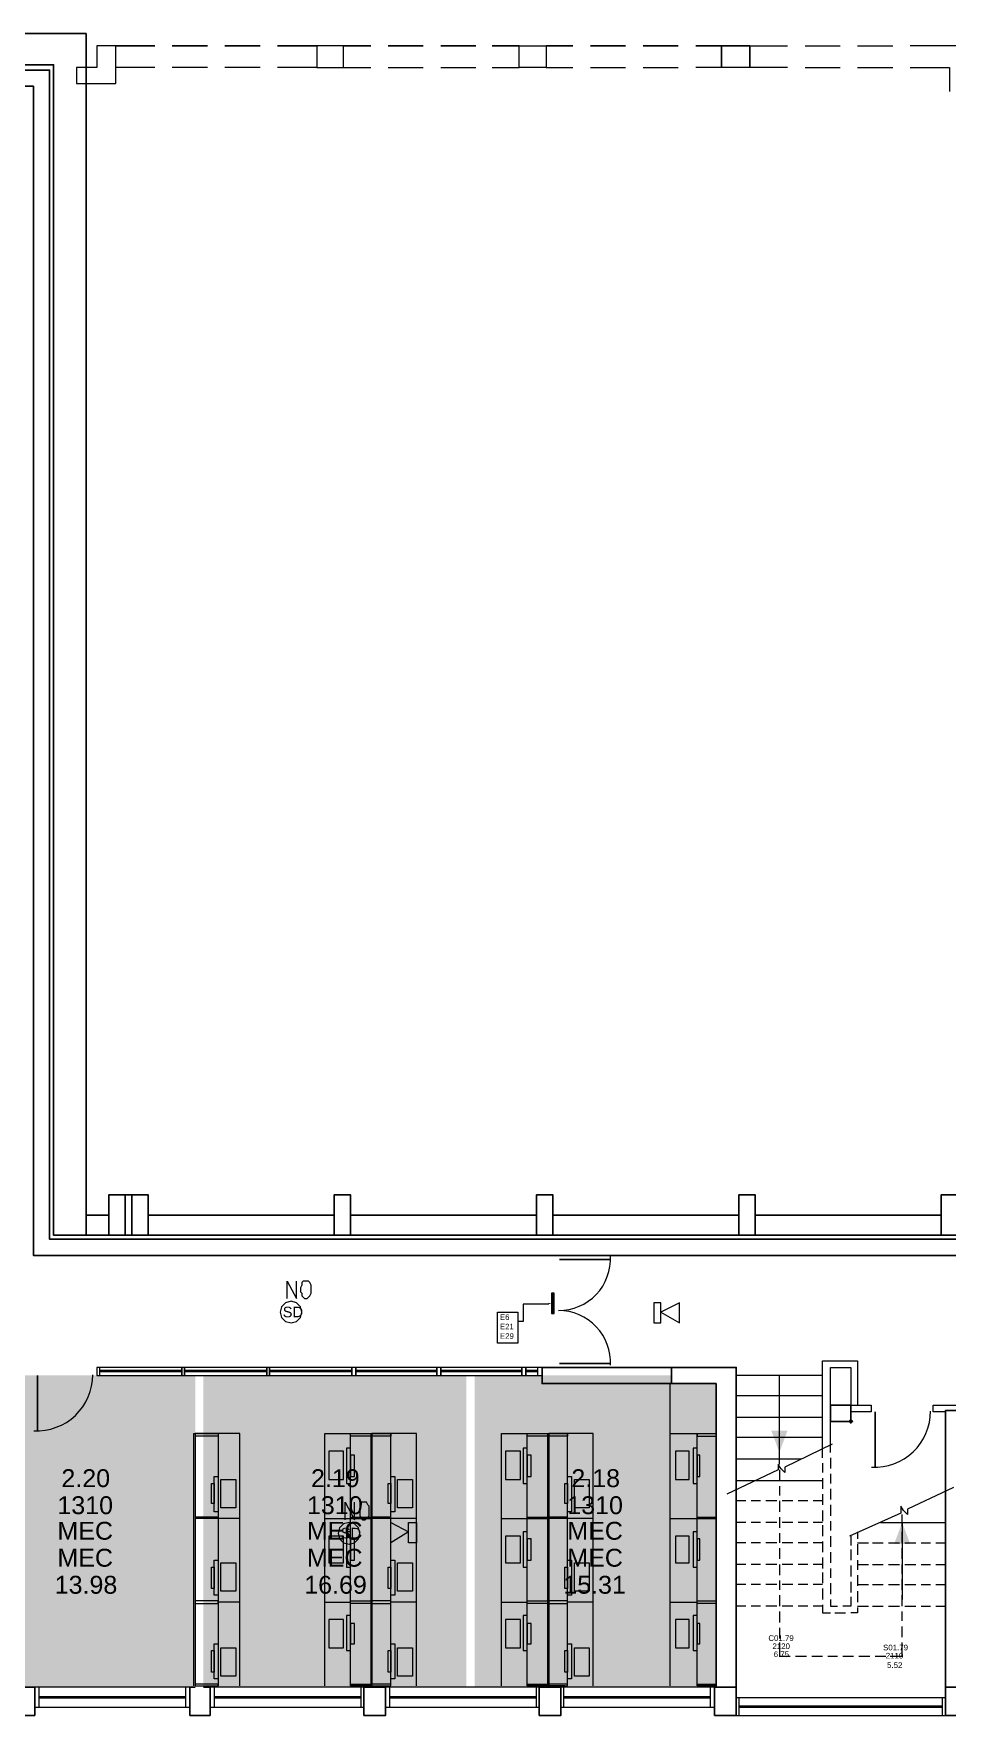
# Model space of a CAD drawing. Header units: millimetres. Extents: x -3 to 91, y 3.5 to 49.2.
# Drawn here: x 60.01 to 73.26, y 24.8 to 49.19 of the extents above; entities that cross this region are included whole.
import ezdxf

# ---------------------------------------------------------------- set-up
doc = ezdxf.new("R2010")
doc.units = ezdxf.units.MM
doc.layers.add('PDF_014401$_ps_FIRE_ACCESS', color=7, linetype='Continuous', true_color=0x37dd00)
doc.layers.add('PDF_014401$HL-TMP', color=7, linetype='Continuous', true_color=0xbfebf9)
for name, color, linetype in [('PDF_014401$_ps_TEXTBOLD$FIRE', 2, 'Continuous'), ('PDF_014401$BL', 7, 'Continuous'), ('PDF_014401$BL-ABOVE', 7, 'Continuous'), ('PDF_014401$DR', 7, 'Continuous'), ('PDF_014401$EXISTING-WALL', 7, 'Continuous'), ('PDF_014401$FI-DSG', 7, 'Continuous'), ('PDF_014401$FT-FIXFIT', 7, 'Continuous'), ('PDF_014401$PL-STAIR', 7, 'Continuous'), ('PDF_014401$WA', 7, 'Continuous'), ('PDF_014401$WA-COL', 7, 'Continuous'), ('PDF_014401$WA-EXT', 7, 'Continuous'), ('PDF_014401$WALL-1', 7, 'Continuous'), ('PDF_014401$WN', 7, 'Continuous'), ('PDF_Text', 7, 'Continuous')]:
    doc.layers.add(name, color=color, linetype=linetype)
doc.styles.add('PDF ArialMT', font='arial.ttf')

msp = doc.modelspace()

# ---------------------------------------------------------------- hatches: boundary and pattern name
at = {"layer": 'PDF_014401$WA-COL', "lineweight": -3, "transparency": 33554559}
msp.add_hatch(color=256, dxfattribs=at).paths.add_polyline_path([(71.86, 29.105), (71.84, 29.085), (71.821, 29.066), (71.84, 29.046), (71.86, 29.027), (71.879, 29.046), (71.899, 29.066), (71.879, 29.085)])

# ---------------------------------------------------------------- linework, layer by layer
at = {"layer": 'PDF_014401$_ps_FIRE_ACCESS', "lineweight": 0}
for points in [[(63.743, 30.494), (63.821, 30.513), (63.88, 30.572), (63.899, 30.65), (63.88, 30.728), (63.821, 30.787), (63.743, 30.807), (63.664, 30.787), (63.606, 30.728), (63.586, 30.65), (63.606, 30.572), (63.664, 30.513)], [(69.102, 30.787), (69.004, 30.787), (69.004, 30.494), (69.102, 30.494)], [(69.376, 30.494), (69.376, 30.787), (69.102, 30.65)], [(64.584, 27.286), (64.662, 27.305), (64.721, 27.364), (64.74, 27.442), (64.721, 27.521), (64.662, 27.579), (64.584, 27.599), (64.505, 27.579), (64.447, 27.521), (64.427, 27.442), (64.447, 27.364), (64.505, 27.305)], [(65.19, 27.305), (65.19, 27.599), (65.444, 27.462)], [(65.444, 27.599), (65.562, 27.599), (65.562, 27.305), (65.444, 27.305)]]:
    msp.add_lwpolyline(points, close=True, dxfattribs=at)
at = {"layer": 'PDF_014401$_ps_TEXTBOLD$FIRE', "lineweight": 20}
for points in [[(63.684, 30.846), (63.684, 31.1), (63.821, 30.846), (63.821, 31.1)], [(64.525, 27.638), (64.525, 27.892), (64.662, 27.638), (64.662, 27.892)]]:
    msp.add_lwpolyline(points, dxfattribs=at)
for points in [[(63.938, 31.1), (63.919, 31.1), (63.899, 31.08), (63.899, 31.041), (63.88, 31.002), (63.88, 30.943), (63.899, 30.924), (63.899, 30.885), (63.919, 30.865), (63.938, 30.846), (63.977, 30.846), (63.997, 30.865), (64.016, 30.885), (64.036, 30.924), (64.036, 30.943), (64.036, 31.002), (64.036, 31.041), (64.016, 31.08), (63.997, 31.1), (63.977, 31.1)], [(64.779, 27.892), (64.76, 27.892), (64.76, 27.853), (64.74, 27.834), (64.74, 27.794), (64.74, 27.736), (64.74, 27.697), (64.76, 27.677), (64.76, 27.657), (64.779, 27.638), (64.818, 27.638), (64.838, 27.657), (64.857, 27.677), (64.877, 27.697), (64.877, 27.736), (64.877, 27.794), (64.877, 27.834), (64.857, 27.853), (64.838, 27.892), (64.818, 27.892)]]:
    msp.add_lwpolyline(points, close=True, dxfattribs=at)
at = {"layer": 'PDF_014401$BL', "lineweight": 9}
for points in [[(71.449, 28.538), (71.449, 28.675), (71.449, 29.946), (71.957, 29.946), (71.957, 29.3)], [(71.449, 29.946), (71.566, 29.946)], [(71.566, 28.616), (71.566, 28.714), (71.566, 29.848), (71.86, 29.848), (71.86, 29.3)], [(71.566, 28.538), (71.566, 28.381)], [(71.449, 28.459), (71.449, 28.322)], [(71.566, 28.303), (71.566, 28.166)], [(71.449, 28.244), (71.449, 28.088)], [(71.566, 28.088), (71.566, 27.931)], [(71.449, 28.01), (71.449, 27.853)], [(71.566, 27.853), (71.566, 27.697)], [(71.449, 27.775), (71.449, 27.618)], [(71.566, 27.618), (71.566, 27.481)], [(71.449, 27.56), (71.449, 27.403)], [(71.449, 27.325), (71.449, 27.168)], [(71.566, 27.403), (71.566, 27.247)], [(71.86, 27.403), (71.86, 27.266)], [(71.957, 27.462), (71.957, 27.364)], [(71.449, 27.09), (71.449, 26.934)], [(71.566, 27.168), (71.566, 27.012)], [(71.86, 27.208), (71.86, 27.051)], [(71.957, 27.286), (71.957, 27.129)], [(70.197, 26.992), (70.197, 26.992)], [(71.449, 26.875), (71.449, 26.719)], [(71.566, 26.934), (71.566, 26.797)], [(71.86, 26.973), (71.86, 26.816)], [(71.957, 27.051), (71.957, 26.914)], [(71.957, 26.836), (71.957, 26.68)], [(71.449, 26.64), (71.449, 26.484)], [(71.566, 26.719), (71.566, 26.562)], [(71.86, 26.738), (71.86, 26.582)], [(71.957, 26.601), (71.957, 26.445)], [(71.449, 26.406), (71.449, 26.288), (71.566, 26.288)], [(71.566, 26.484), (71.566, 26.386), (71.664, 26.386)], [(71.86, 26.523), (71.86, 26.386), (71.742, 26.386)], [(71.957, 26.367), (71.957, 26.288), (71.86, 26.288)], [(71.625, 26.288), (71.781, 26.288)]]:
    msp.add_lwpolyline(points, dxfattribs=at)
at = {"layer": 'PDF_014401$BL-ABOVE', "lineweight": 9}
for points in [[(60.926, 48.703), (60.633, 48.703), (60.633, 48.469), (61.2, 48.469), (61.2, 49.016), (61.767, 49.016), (61.2, 49.016), (60.926, 49.016), (60.926, 48.703), (60.633, 48.703), (60.633, 48.469), (60.926, 48.469)], [(70.94, 48.703), (70.393, 48.703), (69.982, 48.703), (69.982, 49.016), (70.393, 49.016), (70.393, 48.703), (70.393, 49.016), (69.982, 49.016), (69.982, 48.703), (69.61, 48.703)], [(70.393, 49.016), (70.94, 49.016)], [(71.195, 49.016), (71.703, 49.016)], [(71.957, 49.016), (72.466, 49.016)], [(73.561, 47.843), (73.561, 48.469), (73.855, 48.469), (73.855, 48.703), (73.561, 48.703), (73.561, 49.016), (73.288, 49.016), (72.72, 49.016)], [(61.767, 48.703), (61.2, 48.703)], [(62.53, 48.703), (62.021, 48.703)], [(63.293, 48.703), (62.784, 48.703)], [(64.114, 48.703), (63.547, 48.703)], [(64.505, 48.703), (64.897, 48.703)], [(65.151, 48.703), (65.659, 48.703)], [(65.914, 48.703), (66.422, 48.703)], [(66.657, 48.703), (67.048, 48.703)], [(67.439, 48.703), (67.83, 48.703)], [(68.085, 48.703), (68.593, 48.703)], [(68.848, 48.703), (69.356, 48.703)], [(71.195, 48.703), (71.703, 48.703)], [(71.957, 48.703), (72.466, 48.703)], [(72.72, 48.703), (73.288, 48.703), (73.288, 48.351)]]:
    msp.add_lwpolyline(points, dxfattribs=at)
for points in [[(62.021, 49.016), (62.53, 49.016)], [(62.784, 49.016), (63.293, 49.016)], [(63.547, 49.016), (64.114, 49.016)], [(64.505, 49.016), (64.114, 49.016), (64.114, 48.703), (64.505, 48.703)], [(64.505, 49.016), (64.114, 49.016), (64.114, 48.703), (64.505, 48.703)], [(64.897, 49.016), (64.505, 49.016)], [(65.659, 49.016), (65.151, 49.016)], [(66.422, 49.016), (65.914, 49.016)], [(67.048, 49.016), (66.657, 49.016), (67.048, 49.016), (67.439, 49.016), (67.83, 49.016), (67.439, 49.016), (67.439, 48.703), (67.048, 48.703)], [(67.439, 49.016), (67.439, 48.703), (67.048, 48.703), (67.048, 49.016)], [(68.593, 49.016), (68.085, 49.016)], [(69.356, 49.016), (68.848, 49.016)], [(69.982, 49.016), (69.61, 49.016)]]:
    msp.add_lwpolyline(points, close=True, dxfattribs=at)
at = {"layer": 'PDF_014401$DR', "lineweight": 0}
msp.add_lwpolyline([(68.373, 29.881, 0.429403), (67.621, 30.673, 0.429403), (68.373, 31.465)], format="xyb", dxfattribs=at)
for points in [[(67.635, 31.413), (68.378, 31.413), (67.635, 31.413)], [(67.635, 29.907), (68.378, 29.907), (67.635, 29.907)], [(60.065, 29.731), (60.065, 28.929), (60.065, 29.731)], [(72.212, 29.203), (72.212, 28.401), (72.212, 29.203)]]:
    msp.add_lwpolyline(points, dxfattribs=at)
for centre in [(60.056, 29.741), (72.202, 29.212)]:
    msp.add_arc(centre, 0.812, 267.045, 0.0003, dxfattribs=at)
at = {"layer": 'PDF_014401$EXISTING-WALL', "lineweight": 20}
for points in [[(62.354, 25.232), (62.471, 25.232)], [(64.818, 25.232), (65.151, 25.232)]]:
    msp.add_lwpolyline(points, dxfattribs=at)
msp.add_lwpolyline([(67.713, 25.232), (67.381, 25.232)], close=True, dxfattribs=at)
at = {"layer": 'PDF_014401$FI-DSG', "lineweight": 9}
msp.add_lwpolyline([(67.478, 30.767), (67.107, 30.767), (67.107, 30.513), (67.029, 30.513)], dxfattribs=at)
for points in [[(67.518, 30.924), (67.518, 30.63), (67.557, 30.63), (67.557, 30.924)], [(66.735, 30.65), (67.029, 30.65), (67.029, 30.2), (66.735, 30.2)]]:
    msp.add_lwpolyline(points, close=True, dxfattribs=at)
at = {"layer": 'PDF_014401$FI-DSG', "lineweight": -3, "transparency": 33554559}
for points in [[(67.478, 30.787), (67.518, 30.767), (67.478, 30.767)], [(67.557, 30.924), (67.518, 30.924), (67.557, 30.63)], [(67.518, 30.924), (67.557, 30.63), (67.518, 30.63)]]:
    msp.add_solid(points, dxfattribs=at)
at = {"layer": 'PDF_014401$FT-FIXFIT', "lineweight": 0}
for points in [[(69.239, 28.89), (69.239, 29.613)], [(62.334, 25.232), (62.334, 28.89), (62.686, 28.89), (62.686, 28.851), (62.354, 28.851)], [(62.999, 27.657), (62.999, 28.89), (62.686, 28.89), (62.354, 28.89), (62.354, 25.232), (62.686, 25.232), (62.686, 25.252), (62.354, 25.252)], [(62.686, 28.89), (62.686, 25.232)], [(64.232, 27.657), (64.232, 28.89), (64.603, 28.89)], [(64.897, 28.851), (64.603, 28.851), (64.603, 28.89), (64.897, 28.89), (64.897, 25.232), (64.603, 25.232), (64.603, 28.89), (64.916, 28.89), (64.916, 25.232), (65.19, 25.232), (65.19, 28.89), (65.19, 28.851), (64.916, 28.851)], [(64.897, 28.89), (65.19, 28.89), (64.916, 28.89)], [(65.562, 27.657), (65.562, 28.89), (65.19, 28.89)], [(66.794, 27.657), (66.794, 28.89), (67.165, 28.89)], [(67.459, 28.851), (67.165, 28.851), (67.165, 28.89), (67.459, 28.89), (67.459, 25.232), (67.165, 25.232), (67.165, 28.89), (67.478, 28.89), (67.478, 25.232), (67.752, 25.232), (67.752, 28.89), (67.752, 28.851), (67.478, 28.851)], [(67.459, 28.89), (67.752, 28.89), (67.478, 28.89)], [(68.124, 27.657), (68.124, 28.89), (67.752, 28.89)], [(69.239, 27.657), (69.239, 28.89), (69.63, 28.89), (69.904, 28.89)], [(69.63, 25.232), (69.63, 28.89), (69.63, 28.851), (69.904, 28.851)], [(62.686, 27.657), (62.686, 27.677), (62.354, 27.677)], [(62.999, 26.445), (62.999, 27.657), (62.686, 27.657), (62.354, 27.657)], [(64.232, 26.445), (64.232, 27.657), (64.603, 27.657), (64.897, 27.657)], [(64.603, 27.657), (64.603, 27.677), (64.897, 27.677)], [(65.19, 27.657), (65.19, 27.677), (64.916, 27.677)], [(65.562, 26.445), (65.562, 27.657), (65.19, 27.657), (64.916, 27.657)], [(66.794, 26.445), (66.794, 27.657), (67.165, 27.657), (67.459, 27.657)], [(67.165, 27.657), (67.165, 27.677), (67.459, 27.677)], [(67.752, 27.657), (67.752, 27.677), (67.478, 27.677)], [(68.124, 26.445), (68.124, 27.657), (67.752, 27.657), (67.478, 27.657)], [(69.239, 26.445), (69.239, 27.657), (69.63, 27.657), (69.904, 27.657)], [(69.63, 27.657), (69.63, 27.677), (69.904, 27.677)], [(62.354, 26.425), (62.686, 26.425), (62.686, 26.464), (62.354, 26.464)], [(62.999, 25.232), (62.999, 26.445), (62.686, 26.445)], [(64.232, 25.232), (64.232, 26.445), (64.603, 26.445)], [(64.897, 26.425), (64.603, 26.425), (64.603, 26.464), (64.897, 26.464)], [(64.916, 26.425), (65.19, 26.425), (65.19, 26.464), (64.916, 26.464)], [(65.562, 25.232), (65.562, 26.445), (65.19, 26.445)], [(66.794, 25.232), (66.794, 26.445), (67.165, 26.445)], [(67.459, 26.425), (67.165, 26.425), (67.165, 26.464), (67.459, 26.464)], [(67.478, 26.425), (67.752, 26.425), (67.752, 26.464), (67.478, 26.464)], [(68.124, 25.232), (68.124, 26.445), (67.752, 26.445)], [(69.239, 25.232), (69.239, 26.445), (69.63, 26.445)], [(69.904, 26.425), (69.63, 26.425), (69.63, 26.464), (69.904, 26.464)], [(64.603, 25.232), (64.603, 25.252), (64.897, 25.252)], [(65.19, 25.232), (65.19, 25.252), (64.916, 25.252)], [(67.165, 25.232), (67.165, 25.252), (67.459, 25.252)], [(67.752, 25.232), (67.752, 25.252), (67.478, 25.252)], [(69.904, 25.232), (69.63, 25.232), (69.63, 25.252), (69.904, 25.252)]]:
    msp.add_lwpolyline(points, dxfattribs=at)
for points in [[(64.29, 28.225), (64.505, 28.225), (64.505, 28.635), (64.29, 28.635)], [(64.603, 28.166), (64.603, 28.675), (64.545, 28.675), (64.545, 28.166)], [(64.603, 28.166), (64.603, 28.675), (64.545, 28.675), (64.545, 28.166)], [(64.662, 28.264), (64.662, 28.577), (64.603, 28.577), (64.603, 28.264)], [(66.853, 28.225), (67.068, 28.225), (67.068, 28.635), (66.853, 28.635)], [(67.165, 28.166), (67.165, 28.675), (67.107, 28.675), (67.107, 28.166)], [(67.165, 28.166), (67.165, 28.675), (67.107, 28.675), (67.107, 28.166)], [(67.224, 28.264), (67.224, 28.577), (67.165, 28.577), (67.165, 28.264)], [(69.317, 28.225), (69.513, 28.225), (69.513, 28.635), (69.317, 28.635)], [(69.63, 28.166), (69.63, 28.675), (69.571, 28.675), (69.571, 28.166)], [(69.63, 28.166), (69.63, 28.675), (69.571, 28.675), (69.571, 28.166)], [(69.669, 28.264), (69.669, 28.577), (69.63, 28.577), (69.63, 28.264)], [(62.589, 27.873), (62.589, 28.166), (62.628, 28.166), (62.628, 27.873)], [(62.628, 27.755), (62.628, 28.264), (62.686, 28.264), (62.686, 27.755)], [(62.628, 27.755), (62.628, 28.264), (62.686, 28.264), (62.686, 27.755)], [(62.941, 27.814), (62.726, 27.814), (62.726, 28.225), (62.941, 28.225)], [(65.151, 27.873), (65.151, 28.166), (65.19, 28.166), (65.19, 27.873)], [(65.19, 27.755), (65.19, 28.264), (65.249, 28.264), (65.249, 27.755)], [(65.19, 27.755), (65.19, 28.264), (65.249, 28.264), (65.249, 27.755)], [(65.503, 27.814), (65.288, 27.814), (65.288, 28.225), (65.503, 28.225)], [(67.713, 27.873), (67.713, 28.166), (67.752, 28.166), (67.752, 27.873)], [(67.752, 27.755), (67.752, 28.264), (67.811, 28.264), (67.811, 27.755)], [(67.752, 27.755), (67.752, 28.264), (67.811, 28.264), (67.811, 27.755)], [(68.065, 27.814), (67.85, 27.814), (67.85, 28.225), (68.065, 28.225)], [(64.29, 27.012), (64.505, 27.012), (64.505, 27.403), (64.29, 27.403)], [(64.603, 26.953), (64.603, 27.462), (64.545, 27.462), (64.545, 26.953)], [(64.603, 26.953), (64.603, 27.462), (64.545, 27.462), (64.545, 26.953)], [(64.662, 27.051), (64.662, 27.364), (64.603, 27.364), (64.603, 27.051)], [(66.853, 27.012), (67.068, 27.012), (67.068, 27.403), (66.853, 27.403)], [(67.165, 26.953), (67.165, 27.462), (67.107, 27.462), (67.107, 26.953)], [(67.165, 26.953), (67.165, 27.462), (67.107, 27.462), (67.107, 26.953)], [(67.224, 27.051), (67.224, 27.364), (67.165, 27.364), (67.165, 27.051)], [(69.317, 27.012), (69.513, 27.012), (69.513, 27.403), (69.317, 27.403)], [(69.63, 26.953), (69.63, 27.462), (69.571, 27.462), (69.571, 26.953)], [(69.63, 26.953), (69.63, 27.462), (69.571, 27.462), (69.571, 26.953)], [(69.669, 27.051), (69.669, 27.364), (69.63, 27.364), (69.63, 27.051)], [(62.589, 26.64), (62.589, 26.953), (62.628, 26.953), (62.628, 26.64)], [(62.628, 26.543), (62.628, 27.051), (62.686, 27.051), (62.686, 26.543)], [(62.628, 26.543), (62.628, 27.051), (62.686, 27.051), (62.686, 26.543)], [(62.941, 26.601), (62.726, 26.601), (62.726, 27.012), (62.941, 27.012)], [(65.151, 26.64), (65.151, 26.953), (65.19, 26.953), (65.19, 26.64)], [(65.19, 26.543), (65.19, 27.051), (65.249, 27.051), (65.249, 26.543)], [(65.19, 26.543), (65.19, 27.051), (65.249, 27.051), (65.249, 26.543)], [(65.503, 26.601), (65.288, 26.601), (65.288, 27.012), (65.503, 27.012)], [(67.713, 26.64), (67.713, 26.953), (67.752, 26.953), (67.752, 26.64)], [(67.752, 26.543), (67.752, 27.051), (67.811, 27.051), (67.811, 26.543)], [(67.752, 26.543), (67.752, 27.051), (67.811, 27.051), (67.811, 26.543)], [(68.065, 26.601), (67.85, 26.601), (67.85, 27.012), (68.065, 27.012)], [(64.29, 25.78), (64.505, 25.78), (64.505, 26.191), (64.29, 26.191)], [(64.603, 25.741), (64.603, 26.249), (64.545, 26.249), (64.545, 25.741)], [(64.603, 25.741), (64.603, 26.249), (64.545, 26.249), (64.545, 25.741)], [(64.662, 25.838), (64.662, 26.132), (64.603, 26.132), (64.603, 25.838)], [(66.853, 25.78), (67.068, 25.78), (67.068, 26.191), (66.853, 26.191)], [(67.165, 25.741), (67.165, 26.249), (67.107, 26.249), (67.107, 25.741)], [(67.165, 25.741), (67.165, 26.249), (67.107, 26.249), (67.107, 25.741)], [(67.224, 25.838), (67.224, 26.132), (67.165, 26.132), (67.165, 25.838)], [(69.317, 25.78), (69.513, 25.78), (69.513, 26.191), (69.317, 26.191)], [(69.63, 25.741), (69.63, 26.249), (69.571, 26.249), (69.571, 25.741)], [(69.63, 25.741), (69.63, 26.249), (69.571, 26.249), (69.571, 25.741)], [(69.669, 25.838), (69.669, 26.132), (69.63, 26.132), (69.63, 25.838)], [(62.589, 25.428), (62.589, 25.741), (62.628, 25.741), (62.628, 25.428)], [(62.628, 25.33), (62.628, 25.838), (62.686, 25.838), (62.686, 25.33)], [(62.628, 25.33), (62.628, 25.838), (62.686, 25.838), (62.686, 25.33)], [(62.941, 25.369), (62.726, 25.369), (62.726, 25.78), (62.941, 25.78)], [(65.151, 25.428), (65.151, 25.741), (65.19, 25.741), (65.19, 25.428)], [(65.19, 25.33), (65.19, 25.838), (65.249, 25.838), (65.249, 25.33)], [(65.19, 25.33), (65.19, 25.838), (65.249, 25.838), (65.249, 25.33)], [(65.503, 25.369), (65.288, 25.369), (65.288, 25.78), (65.503, 25.78)], [(67.713, 25.428), (67.713, 25.741), (67.752, 25.741), (67.752, 25.428)], [(67.752, 25.33), (67.752, 25.838), (67.811, 25.838), (67.811, 25.33)], [(67.752, 25.33), (67.752, 25.838), (67.811, 25.838), (67.811, 25.33)], [(68.065, 25.369), (67.85, 25.369), (67.85, 25.78), (68.065, 25.78)]]:
    msp.add_lwpolyline(points, close=True, dxfattribs=at)
at = {"layer": 'PDF_014401$HL-TMP', "color": 111, "lineweight": -3, "true_color": 0x76efc1, "transparency": 33554559}
for points in [[(62.354, 29.731), (59.166, 29.731), (62.354, 25.213)], [(59.166, 29.731), (62.354, 25.213), (59.166, 25.213)], [(66.285, 29.731), (62.471, 29.731), (66.285, 25.213)], [(62.471, 29.731), (66.285, 25.213), (62.471, 25.213)], [(69.258, 29.731), (66.403, 29.731), (69.258, 29.613)], [(66.403, 29.731), (69.258, 29.613), (66.403, 29.613)], [(69.904, 29.613), (66.403, 29.613), (69.904, 25.213)], [(66.403, 29.613), (69.904, 25.213), (66.403, 25.213)]]:
    msp.add_solid(points, dxfattribs=at)
at = {"layer": 'PDF_014401$PL-STAIR', "lineweight": 9}
for points in [[(71.449, 29.731), (70.197, 29.731)], [(70.823, 28.44), (70.823, 28.616), (70.823, 29.731)], [(71.449, 29.437), (70.197, 29.437)], [(71.449, 29.124), (70.197, 29.124)], [(71.449, 28.831), (70.197, 28.831)], [(71.586, 28.733), (70.901, 28.401), (70.901, 28.322), (70.843, 28.381), (70.803, 28.44), (70.803, 28.362), (70.06, 28.01)], [(71.136, 28.518), (70.197, 28.518)], [(70.823, 28.362), (70.823, 28.205)], [(71.449, 28.205), (70.51, 28.205), (70.197, 28.205)], [(70.823, 28.127), (70.823, 27.99)], [(73.346, 28.107), (72.681, 27.794), (72.681, 27.716), (72.622, 27.775), (72.583, 27.834), (72.583, 27.736), (71.84, 27.403)], [(70.334, 27.912), (70.197, 27.912)], [(70.549, 27.912), (70.412, 27.912)], [(70.784, 27.912), (70.627, 27.912)], [(70.823, 27.912), (70.823, 27.755)], [(71.019, 27.912), (70.862, 27.912)], [(71.234, 27.912), (71.097, 27.912)], [(71.449, 27.912), (71.312, 27.912)], [(70.334, 27.599), (70.197, 27.599)], [(70.549, 27.599), (70.412, 27.599)], [(70.784, 27.599), (70.627, 27.599)], [(70.823, 27.677), (70.823, 27.521)], [(71.019, 27.599), (70.862, 27.599)], [(71.234, 27.599), (71.097, 27.599)], [(71.449, 27.599), (71.312, 27.599)], [(72.29, 27.599), (73.229, 27.599)], [(72.603, 27.54), (72.603, 27.716)], [(72.603, 27.599), (72.603, 26.484)], [(70.823, 27.442), (70.823, 27.305)], [(72.603, 27.305), (72.603, 27.462)], [(70.334, 27.305), (70.197, 27.305)], [(70.549, 27.305), (70.412, 27.305)], [(70.784, 27.305), (70.627, 27.305)], [(70.823, 27.227), (70.823, 27.071)], [(71.019, 27.305), (70.862, 27.305)], [(71.234, 27.305), (71.097, 27.305)], [(71.449, 27.305), (71.312, 27.305)], [(71.957, 27.305), (72.114, 27.305)], [(72.173, 27.305), (72.329, 27.305)], [(72.407, 27.305), (72.564, 27.305)], [(72.603, 27.071), (72.603, 27.227)], [(72.642, 27.305), (72.799, 27.305)], [(72.877, 27.305), (73.014, 27.305)], [(73.092, 27.305), (73.229, 27.305)], [(70.334, 26.992), (70.197, 26.992)], [(70.549, 26.992), (70.412, 26.992)], [(70.784, 26.992), (70.627, 26.992)], [(70.823, 26.992), (70.823, 26.836)], [(71.019, 26.992), (70.862, 26.992)], [(71.234, 26.992), (71.097, 26.992)], [(71.449, 26.992), (71.312, 26.992)], [(71.957, 26.992), (72.114, 26.992)], [(72.173, 26.992), (72.329, 26.992)], [(72.407, 26.992), (72.564, 26.992)], [(72.603, 26.856), (72.603, 26.992)], [(72.642, 26.992), (72.799, 26.992)], [(72.877, 26.992), (73.014, 26.992)], [(73.092, 26.992), (73.229, 26.992)], [(70.334, 26.699), (70.197, 26.699)], [(70.549, 26.699), (70.412, 26.699)], [(70.784, 26.699), (70.627, 26.699)], [(70.823, 26.758), (70.823, 26.621)], [(71.019, 26.699), (70.862, 26.699)], [(71.234, 26.699), (71.097, 26.699)], [(71.449, 26.699), (71.312, 26.699)], [(71.957, 26.699), (72.114, 26.699)], [(72.173, 26.699), (72.329, 26.699)], [(72.407, 26.699), (72.564, 26.699)], [(72.603, 26.621), (72.603, 26.777)], [(72.642, 26.699), (72.799, 26.699)], [(72.877, 26.699), (73.014, 26.699)], [(73.092, 26.699), (73.229, 26.699)], [(70.334, 26.386), (70.197, 26.386)], [(70.549, 26.386), (70.412, 26.386)], [(70.784, 26.386), (70.627, 26.386)], [(70.823, 26.543), (70.823, 26.386)], [(71.019, 26.386), (70.862, 26.386)], [(71.234, 26.386), (71.097, 26.386)], [(71.449, 26.386), (71.312, 26.386)], [(71.957, 26.386), (72.114, 26.386)], [(72.173, 26.386), (72.329, 26.386)], [(72.407, 26.386), (72.564, 26.386)], [(72.603, 26.386), (72.603, 26.543)], [(72.642, 26.386), (72.799, 26.386)], [(72.877, 26.386), (73.014, 26.386)], [(73.092, 26.386), (73.229, 26.386)], [(70.823, 26.308), (70.823, 26.151)], [(72.603, 26.171), (72.603, 26.308)], [(70.823, 26.073), (70.823, 25.917)], [(70.823, 25.858), (70.823, 25.662), (70.98, 25.662)], [(72.427, 25.662), (72.603, 25.662), (72.603, 25.858)], [(72.603, 25.936), (72.603, 26.093)], [(71.058, 25.662), (71.214, 25.662)], [(71.292, 25.662), (71.449, 25.662)], [(71.527, 25.662), (71.664, 25.662)], [(71.742, 25.662), (71.899, 25.662)], [(71.977, 25.662), (72.134, 25.662)], [(72.212, 25.662), (72.368, 25.662)]]:
    msp.add_lwpolyline(points, dxfattribs=at)
at = {"layer": 'PDF_014401$PL-STAIR', "lineweight": -3, "transparency": 33554559}
for points in [[(70.706, 28.929), (70.823, 28.616), (70.94, 28.929)], [(72.72, 27.286), (72.603, 27.599), (72.486, 27.286)]]:
    msp.add_solid(points, dxfattribs=at)
at = {"layer": 'PDF_014401$WA', "lineweight": 20}
for points in [[(71.86, 29.3), (72.153, 29.3), (72.153, 29.203), (71.86, 29.203)], [(73.229, 29.203), (73.053, 29.203), (73.053, 29.3), (73.522, 29.3), (73.522, 29.222)]]:
    msp.add_lwpolyline(points, dxfattribs=at)
at = {"layer": 'PDF_014401$WA-COL', "lineweight": 25}
for points in [[(60.77, 49.192), (0.019, 49.192), (0.019, 35.814), (-3.033, 35.814), (-3.033, 35.52), (0.468, 35.52), (0.468, 48.742), (60.3, 48.742), (60.3, 31.765), (60.77, 31.765)], [(61.669, 31.765), (61.102, 31.765), (61.102, 32.352), (61.669, 32.352)], [(64.603, 31.765), (64.603, 32.352), (64.368, 32.352), (64.368, 31.765)], [(67.537, 31.765), (67.537, 32.352), (67.302, 32.352), (67.302, 31.765)], [(70.471, 31.765), (70.471, 32.352), (70.236, 32.352), (70.236, 31.765)], [(73.737, 31.765), (73.737, 32.352), (73.17, 32.352), (73.17, 31.765)], [(71.86, 29.3), (71.566, 29.3), (71.566, 29.066), (71.86, 29.066)], [(59.733, 25.213), (60.026, 25.213), (60.026, 24.802), (59.733, 24.802)], [(64.799, 25.213), (65.112, 25.213), (65.112, 24.802), (64.799, 24.802)], [(67.341, 25.213), (67.654, 25.213), (67.654, 24.802), (67.341, 24.802)], [(69.884, 25.213), (70.197, 25.213), (70.197, 24.802), (69.884, 24.802)], [(73.229, 25.213), (73.542, 25.213), (73.542, 24.802), (73.229, 24.802)]]:
    msp.add_lwpolyline(points, close=True, dxfattribs=at)
for points in [[(61.337, 32.352), (61.337, 31.765)], [(61.435, 32.352), (61.435, 31.765)], [(62.471, 25.213), (62.569, 25.213), (62.569, 24.802), (62.276, 24.802), (62.276, 25.213), (62.354, 25.213)]]:
    msp.add_lwpolyline(points, dxfattribs=at)
at = {"layer": 'PDF_014401$WA-EXT', "lineweight": 25}
for points in [[(78.177, 29.437), (78.177, 31.706), (60.241, 31.706), (60.241, 48.664), (0.547, 48.664), (0.547, 35.442), (-3.033, 35.442), (-3.033, 27.99), (0.019, 27.99), (0.019, 25.213), (0.547, 25.213), (0.547, 29.887), (-3.033, 29.887)], [(2.307, 31.941), (0.781, 31.941), (0.781, 48.429), (60.007, 48.429), (60.007, 31.472), (77.943, 31.472), (77.943, 29.437)], [(60.77, 32.058), (61.102, 32.058)], [(61.669, 32.058), (64.368, 32.058)], [(64.603, 32.058), (67.302, 32.058)], [(67.537, 32.058), (70.236, 32.058)], [(70.471, 32.058), (73.17, 32.058)], [(60.77, 31.765), (61.102, 31.765)], [(61.669, 31.765), (64.368, 31.765)], [(64.603, 31.765), (67.302, 31.765)], [(67.537, 31.765), (70.236, 31.765)], [(70.471, 31.765), (73.17, 31.765)], [(70.197, 25.213), (70.197, 29.848), (69.258, 29.848), (67.381, 29.848), (67.381, 29.613), (69.258, 29.613)], [(69.904, 25.213), (69.904, 29.613), (69.258, 29.613), (69.258, 29.848)], [(73.229, 25.213), (73.229, 29.222), (76.143, 29.222), (76.143, 28.988), (73.522, 28.988), (73.522, 25.213)]]:
    msp.add_lwpolyline(points, dxfattribs=at)
at = {"layer": 'PDF_014401$WALL-1', "lineweight": 0}
msp.add_lwpolyline([(67.381, 29.848), (67.381, 29.613)], dxfattribs=at)
at = {"layer": 'PDF_014401$WN', "lineweight": 0}
for points in [[(60.926, 29.848), (60.926, 29.731)], [(60.965, 29.848), (60.965, 29.731)], [(60.965, 29.809), (62.158, 29.809)], [(60.965, 29.789), (62.158, 29.789)], [(62.197, 29.809), (63.391, 29.809)], [(62.197, 29.789), (63.391, 29.789)], [(63.43, 29.809), (64.623, 29.809)], [(63.43, 29.789), (64.623, 29.789)], [(64.681, 29.809), (65.855, 29.809)], [(64.681, 29.789), (65.855, 29.789)], [(65.914, 29.809), (67.087, 29.809)], [(65.914, 29.789), (67.087, 29.789)], [(67.146, 29.809), (67.322, 29.809)], [(67.146, 29.789), (67.322, 29.789)], [(67.322, 29.731), (67.322, 29.848)], [(67.381, 29.731), (67.381, 29.848)], [(60.026, 25.213), (60.026, 24.919)], [(60.085, 25.213), (60.085, 24.919)], [(62.217, 24.919), (62.217, 25.213)], [(62.276, 24.919), (62.276, 25.213)], [(62.569, 25.213), (62.569, 24.919)], [(62.628, 25.213), (62.628, 24.919)], [(64.76, 24.919), (64.76, 25.213)], [(64.799, 24.919), (64.799, 25.213)], [(65.112, 25.213), (65.112, 24.919)], [(65.17, 25.213), (65.17, 24.919)], [(67.302, 24.919), (67.302, 25.213)], [(67.341, 24.919), (67.341, 25.213)], [(67.654, 25.213), (67.654, 24.919)], [(67.694, 25.213), (67.694, 24.919)], [(69.826, 24.919), (69.826, 25.213)], [(69.884, 24.919), (69.884, 25.213)], [(60.085, 25.076), (62.217, 25.076)], [(60.085, 25.056), (62.217, 25.056)], [(62.628, 25.076), (64.76, 25.076)], [(62.628, 25.056), (64.76, 25.056)], [(65.17, 25.076), (67.302, 25.076)], [(65.17, 25.056), (67.302, 25.056)], [(67.694, 25.076), (69.826, 25.076)], [(67.694, 25.056), (69.826, 25.056)], [(70.197, 25.056), (70.197, 24.802)], [(70.236, 25.056), (70.236, 24.802)], [(70.236, 24.939), (73.19, 24.939)], [(70.236, 24.919), (73.19, 24.919)], [(73.19, 24.802), (73.19, 25.056)], [(73.229, 24.802), (73.229, 25.056)]]:
    msp.add_lwpolyline(points, dxfattribs=at)
at = {"layer": 'PDF_014401$WN', "lineweight": 9}
for points in [[(62.197, 29.848), (60.926, 29.848)], [(63.43, 29.848), (62.158, 29.848)], [(64.681, 29.848), (63.391, 29.848)], [(65.914, 29.848), (64.623, 29.848)], [(67.146, 29.848), (65.855, 29.848)], [(67.381, 29.848), (67.087, 29.848)], [(60.926, 29.731), (62.197, 29.731)], [(62.158, 29.731), (63.43, 29.731)], [(63.391, 29.731), (64.681, 29.731)], [(64.623, 29.731), (65.914, 29.731)], [(65.855, 29.731), (67.146, 29.731)], [(67.087, 29.731), (67.381, 29.731)], [(62.276, 25.213), (60.026, 25.213)], [(64.799, 25.213), (62.569, 25.213)], [(67.341, 25.213), (65.112, 25.213)], [(69.884, 25.213), (67.654, 25.213)], [(60.026, 24.919), (62.276, 24.919)], [(62.569, 24.919), (64.799, 24.919)], [(65.112, 24.919), (67.341, 24.919)], [(67.654, 24.919), (69.884, 24.919)], [(73.229, 25.056), (70.197, 25.056)], [(70.197, 24.802), (73.229, 24.802)]]:
    msp.add_lwpolyline(points, dxfattribs=at)
at = {"layer": 'PDF_014401$WN', "lineweight": 0}
for points in [[(62.158, 29.731), (62.158, 29.848)], [(62.197, 29.731), (62.197, 29.848)], [(63.391, 29.731), (63.391, 29.848)], [(63.43, 29.731), (63.43, 29.848)], [(64.623, 29.731), (64.623, 29.848)], [(64.681, 29.731), (64.681, 29.848)], [(65.855, 29.731), (65.855, 29.848)], [(65.914, 29.731), (65.914, 29.848)], [(67.087, 29.731), (67.087, 29.848)], [(67.146, 29.731), (67.146, 29.848)]]:
    msp.add_lwpolyline(points, close=True, dxfattribs=at)

# ---------------------------------------------------------------- texts
at = {"layer": 'PDF_Text', "color": 2, "lineweight": -3, "char_height": 0.1533, "attachment_point": 4, "style": 'PDF ArialMT'}
for insert in [(63.621, 30.651), (64.462, 27.444)]:
    msp.add_mtext('SD', dxfattribs=dict(at, insert=insert))
at = {"layer": 'PDF_Text', "lineweight": -3, "attachment_point": 4, "style": 'PDF ArialMT'}
for s, insert, char_height in [('E6', (66.77, 30.577), 0.0817), ('E21', (66.77, 30.44), 0.0817), ('E29', (66.77, 30.303), 0.0817), ('2.20', (60.413, 28.24), 0.2595), ('2.19', (64.032, 28.24), 0.2595), ('2.18', (67.807, 28.24), 0.2595), ('1310', (60.355, 27.848), 0.2595), ('1310', (63.973, 27.848), 0.2595), ('1310', (67.748, 27.848), 0.2595), ('MEC', (60.355, 27.477), 0.2595), ('MEC', (63.973, 27.477), 0.2595), ('MEC', (67.748, 27.477), 0.2595), ('MEC', (60.355, 27.086), 0.2595), ('MEC', (63.973, 27.086), 0.2595), ('MEC', (67.748, 27.086), 0.2595), ('13.98', (60.316, 26.694), 0.2595), ('16.69', (63.934, 26.694), 0.2595), ('15.31', (67.69, 26.694), 0.2595), ('C01.79', (70.663, 25.922), 0.0817), ('2120', (70.722, 25.804), 0.0817), ('6.75', (70.741, 25.687), 0.0817), ('S01.79', (72.326, 25.785), 0.0817), ('2110', (72.365, 25.667), 0.0817), ('5.52', (72.384, 25.53), 0.0817)]:
    msp.add_mtext(s, dxfattribs=dict(at, insert=insert, char_height=char_height))

doc.saveas('drawing.dxf')
